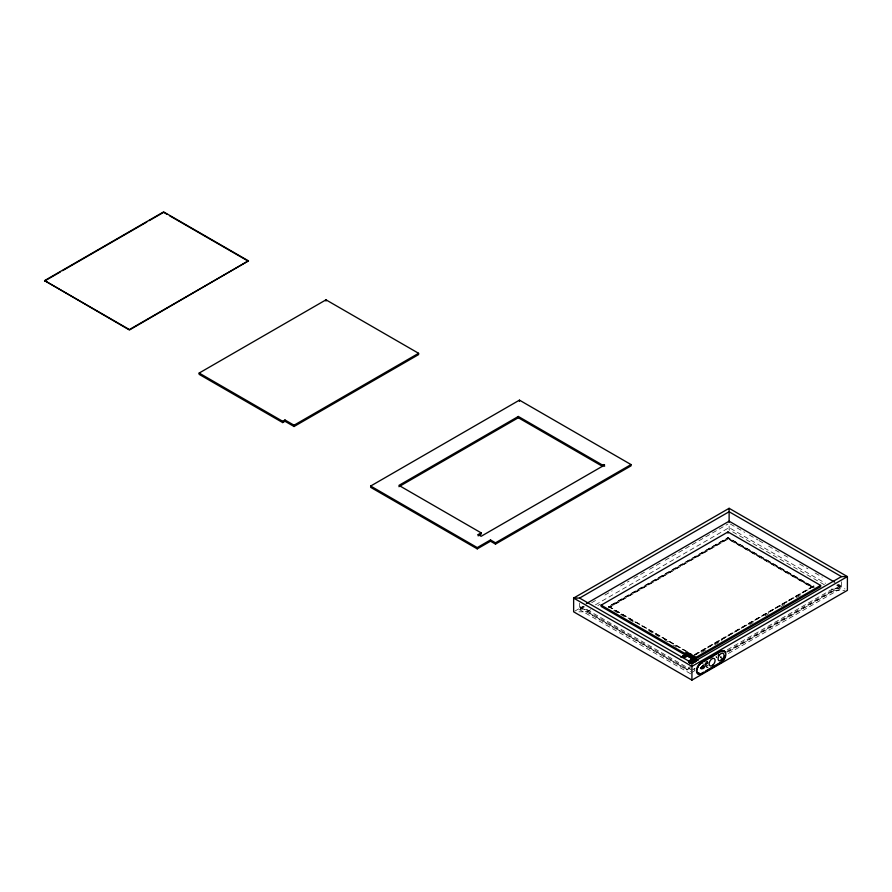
<?xml version="1.0" encoding="UTF-8"?>
<svg xmlns="http://www.w3.org/2000/svg" width="892" height="892" viewBox="0 0 892 892"><rect width="100%" height="100%" fill="white"/><g stroke="black" fill="none" stroke-linecap="round" stroke-linejoin="round"><path stroke-width="0.67" stroke-dasharray="4.46 3.34" d="M707.479 661.173L707.467 661.429A2.364 1.371 -60 0 0 707.958 662.511M690.542 667.84L686.929 669.925L580.335 608.377L580.335 607.095L582.732 605.713M574.838 611.12L583.279 606.248M580.335 608.377L583.937 606.304M584.416 606.883L579.588 609.671L579.588 603.226M591.652 602.713L596.469 599.926M604.91 595.053L612.146 590.872M620.587 585.999L629.027 581.127M633.855 578.339L644.704 572.073M649.532 569.286L660.381 563.03M665.209 560.243L727.917 524.039M595.455 604.809L729.121 527.64L825.568 583.323M590.638 609.738L587.025 611.823L577.659 611.823M597.863 605.557L600.271 604.174M814.296 587.337L812.434 587.549L728.006 538.801L608.6 607.742L608.6 606.448L728.006 537.519L812.434 586.267L814.296 586.044L695.604 654.572M694.244 654.717L812.066 586.691L812.066 587.549L728.006 539.013L608.98 607.742L608.98 606.448L728.006 537.731L812.813 586.691L693.775 655.843M694.979 654.717L812.813 586.691M701.591 652.409L706.386 649.632M714.782 644.793L721.974 640.634M749.548 624.712L753.149 622.638M765.135 615.714L768.737 613.64M780.723 606.716L785.518 603.951M796.311 597.718L801.105 594.953M580.335 607.095L686.929 668.643L690.542 666.547M692.66 669.803L695.058 668.42M727.404 649.744L834.009 588.196L841.446 588.196L841.446 581.751M707.568 662.488L705.171 663.871L705.171 665.153M726.757 651.405L840.71 585.62L840.71 586.903L727.961 651.996M694.333 670.985L691.924 672.378L587.025 611.823L587.025 609.671L579.588 609.671L690.731 673.839M705.171 664.73L707.579 663.336M726.846 652.219L834.009 590.348L844.724 590.348M706.185 666.291L708.46 664.975M728.374 653.479L841.446 588.196L836.674 585.431M704.736 664.105L705.36 664.105L705.048 660.325M838.302 584.238L840.71 585.62M837.744 584.773L844.992 588.954M837.109 584.829L840.71 586.903M730.314 524.028L744.653 532.312M749.436 535.066L757.799 539.905M758.992 540.585L763.775 543.351M768.547 546.105L779.307 552.315M784.09 555.08L787.669 557.143M799.622 564.045L807.985 568.873M815.154 573.021L822.324 577.157M824.364 584.773L729.121 529.781L729.121 523.336M831.6 588.954L834.009 590.348L834.009 588.196M812.813 587.126L728.006 538.155L608.98 606.883L685.837 651.249M608.98 606.448L686.617 651.272M608.6 606.448L686.037 651.16M613.774 610.507L624.59 616.751M629.384 619.527L634.19 622.293M648.607 630.622L659.411 636.855M664.217 639.631L669.022 642.407M672.936 644.883L676.504 646.945M701.179 662.856L704.178 664.585M705.048 665.321L706.821 666.346A2.732 1.572 -60 0 0 708.248 667.673M707.378 667.595L705.617 666.569A2.732 1.572 -60 0 0 706.977 666.436M587.025 609.671L691.924 670.226M813.549 585.62L813.549 586.903M812.434 586.267L812.434 587.549M728.006 537.519L728.006 539.013M706.821 661.351L706.821 665.309M686.929 668.643L686.929 669.925M694.69 670.561A5.787 3.345 -60 0 1 694.143 668.521M716.956 657.014A2.107 1.215 -60 0 1 716.41 656.69A2.364 1.371 -60 0 0 716.878 657.359M721.349 657.203A2.107 1.215 -60 0 1 721.048 657.649M716.767 657.493A2.631 1.516 -60 0 1 715.897 656.69M720.87 656.925A2.631 1.516 -60 0 1 720.48 657.493M720.602 656.768A2.107 1.215 -60 0 1 720.301 657.226M708.025 662.165A2.107 1.215 -60 0 1 707.278 661.106A2.107 1.215 -60 0 1 706.899 661.273A2.631 1.516 -60 0 0 707.835 662.644M708.036 663.681A4.204 2.431 -60 0 1 708.036 662.778M720.959 656.98A5.787 3.345 -60 0 1 720.558 657.616M721.238 656.78A2.364 1.371 -60 0 1 720.546 657.783"/><path stroke-width="1.34" d="M683.919 656.802L682.77 656.389L683.919 656.802L681.321 657.482M682.804 657.226L683.473 656.802L682.101 657.036L682.804 657.449L683.885 655.787L684.588 656.456L685.703 655.765L684.554 655.408L685.703 655.81M694.065 659.623L692.036 661.005M693.575 660.058L692.671 659.723L693.274 660.069M693.931 661.708L694.054 661.106M694.344 661.686L694.311 659.924C692.437 659.935 694.478 661.195 693.173 661.541M703.498 666.257L700.688 668.197M693.519 661.318L693.675 660.426M687.598 655.319C687.264 657.047 686.929 653.089 687.71 655.988L692.571 658.787L688.936 661.463M694.522 660.169L694.534 661.797M695.069 660.481L694.79 662.098M703.465 666.034L700.521 668.275M690.218 662.923L690.798 663.247L690.297 662.946M702.851 665.978L702.595 666.369M692.972 659.545L695.18 660.504L693.129 660.147M682.101 656.824L681.544 657.359M700.699 668.409L703.71 665.856M703.331 666.848L703.509 665.867M690.263 662.633L691.4 663.202M44.6 280.612L163.626 211.895L248.433 260.854L129.407 330.007L44.6 280.612L129.407 329.572L248.433 260.854M44.6 281.036L60.232 272.015M62.63 270.633L146.79 222.041M149.198 220.647L163.626 212.318L167.205 214.392M199.15 373.057L325.993 299.835L418.604 353.299L418.604 354.592L294.048 426.51L284.972 421.269L282.697 422.585L199.15 374.35L199.15 373.057L282.697 421.292L284.972 419.976L294.048 425.216L418.604 353.299M370.659 486.04L519.445 400.14L631.034 464.565L631.034 465.858L495.495 544.098L490.511 541.221L477.253 548.87L370.659 487.333L370.659 486.04L477.253 547.588L490.511 539.939L495.495 542.815L631.034 464.565M478.157 534.576L481.134 536.293L604.62 465L602.758 465.211L518.33 416.464L398.925 485.393L481.134 532.858L481.134 534.141L478.157 535.858L478.157 534.576L481.134 532.858M398.925 486.686L518.33 417.746L602.758 466.494L602.758 465.211M729.121 508.306L573.634 598.075L573.634 611.823L691.924 680.105L847.4 590.348L847.4 576.6L729.121 508.306L729.121 522.478M579.588 598.075L729.121 511.74L841.446 576.6L847.4 576.6L691.924 666.369L573.634 598.075L579.588 598.075L691.924 662.923L691.924 680.105M586.334 603.628L729.121 521.196L834.7 582.153M601.163 605.166L728.006 531.933L820.618 585.408L820.618 586.691L696.061 658.608L686.985 653.368L684.71 654.683L601.163 606.448L601.163 605.166L684.71 653.39L686.985 652.085L696.061 657.315L820.618 585.408M681.087 657.148L685.669 654.505L693.106 658.798L688.524 661.831M681.633 657.148L686.037 654.594A1.338 0.769 0 0 1 687.933 654.594L698.135 660.493M682.77 656.434L684.588 656.2L685.669 654.973L693.106 659.188M684.588 656.2L685.257 655.81L683.885 656.044M687.832 655.631L689.817 654.483M684.51 657.727L686.584 656.59M687.654 656.01L687.665 655.319M688.724 656.456L690.809 655.196L690.809 653.914M688.49 661.184L692.571 658.787M688.524 661.44L693.106 658.798M691.322 660.047L691.958 659.679M688.903 661.853L689.516 662.098M691.434 660.392L692.103 660.18L691.155 660.136M691.49 659.645L692.482 660.192L691.735 660.571M692.671 659.879L693.541 659.221M688.903 662.277L689.371 661.574L689.65 662.277M689.973 661.92L689.059 661.931M691.367 660.392L692.482 660.192M691.155 662.031L690.564 661.686L693.998 660.626M690.564 661.897L691.824 661.106M691.824 661.318L690.687 661.976L691.657 661.953M692.448 661.106L692.995 661.418L693.084 660.571L692.627 661.206M693.062 660.571L691.021 662.165L692.292 661.585M690.798 663.425L689.962 662.946L690.62 662.388L691.59 663.057M689.906 663.001L690.519 662.723M691.824 661.496L690.91 661.719M692.894 662.89L692.437 660.76L693.63 660.939L692.894 660.515M690.129 663.102L690.91 662.767M695.102 660.214L692.749 661.708L691.467 661.396M690.899 662.934L690.653 662.578M690.798 663.247L691.4 663.046M691.98 661.786L691.701 662.934L692.928 663.169L691.98 662.555M694.545 661.095L695.961 660.27L694.89 661.24M691.311 663.269L841.446 576.6M692.058 663.035L692.749 663.057L692.894 661.496L691.969 660.916L694.143 659.567L694.166 661.663M694.277 662.187L694.79 661.886M710.3 657.906L712.563 656.59M700.532 668.052L702.729 666.781M703.554 672.189L701.279 673.505A6.835 3.947 -60 0 1 696.44 670.706A6.835 3.947 -60 0 1 701.279 662.332L720.591 651.182A6.835 3.947 -60 0 1 725.386 653.267M705.828 670.884L720.602 662.355M692.415 658.909L692.515 658.118L692.582 659.01M684.554 655.408L686.929 655.486L685.669 654.505M696.217 660.682L695.626 661.061L696.217 661.351M696.139 661.072L695.682 660.626L696.507 660.537M695.202 660.448L693.664 659.98L693.753 661.34M604.62 466.282L603.873 464.565M169.603 215.764L248.433 261.289M696.998 660.515L687.933 655.274A1.338 0.769 0 0 0 686.294 655.163M693.24 659.389L695.314 660.571M693.24 659.556L693.998 659.645M692.415 659.456L691.802 659.467M692.671 659.723L693.43 659.968M691.924 660.069L692.482 660.392M692.214 660.504L691.623 660.292M692.894 660.849L693.608 661.262M683.216 656.434L683.919 656.846M690.564 661.686L691.49 662.054M693.842 659.902L693.943 661.641M728.006 531.933L728.006 533.215M696.061 657.315L696.061 658.608M694.924 660.872L694.79 662.332M692.582 661.418L692.56 663.169M692.303 661.24L692.192 663.213M692.147 662.745L692.002 660.939L691.913 662.6M686.985 652.085L686.985 653.368M684.71 653.39L684.71 654.683M519.445 400.14L519.445 401.433M518.33 416.464L518.33 417.746M495.495 542.815L495.495 544.098M490.511 539.939L490.511 541.221M477.253 547.588L477.253 548.87M325.993 299.835L325.993 301.117M294.048 425.216L294.048 426.51M284.972 419.976L284.972 421.269M282.697 421.292L282.697 422.585M721.583 651.55A5.787 3.345 -60 0 1 723.412 651.717M699.161 673.148A5.787 3.345 -60 0 1 698.313 672.891M721.773 658.686A4.159 2.397 -60 0 1 721.059 659.433M718.216 655.397A4.159 2.397 -60 0 1 718.829 654.505M725.263 655.52A6.835 3.947 -60 0 1 724.783 657.136M724.438 657.95A6.835 3.947 -60 0 1 724.014 658.742M723.546 659.5A6.835 3.947 -60 0 1 721.227 661.942M698.793 673.103A5.787 3.345 -60 0 1 698.391 672.925M697.734 667.606A5.787 3.345 -60 0 1 698.035 666.915M699.239 665.008A5.787 3.345 -60 0 1 699.718 664.462M700.22 663.971A5.787 3.345 -60 0 1 700.744 663.548M702.595 665.733L702.595 666.424L702.64 665.833M701.201 668.108L701.168 668.342A1.84 1.059 -60 0 0 701.201 668.844C706.297 668.933 704.858 662.923 701.201 668.108M721.037 651.439L701.725 662.589A6.835 3.947 -60 0 0 696.886 670.974A6.835 3.947 -60 0 0 701.725 673.761L721.048 662.611A6.835 3.947 -60 0 0 725.876 654.237A6.835 3.947 -60 0 0 721.037 651.439M721.818 659.902A4.204 2.431 -60 0 0 723.144 653.379A4.204 2.431 -60 0 0 718.172 657.794A4.204 2.431 -60 0 0 721.818 659.902M712.886 665.053A4.204 2.431 -60 0 0 714.224 658.53A4.204 2.431 -60 0 0 709.24 662.946A4.204 2.431 -60 0 0 712.886 665.053"/></g></svg>
